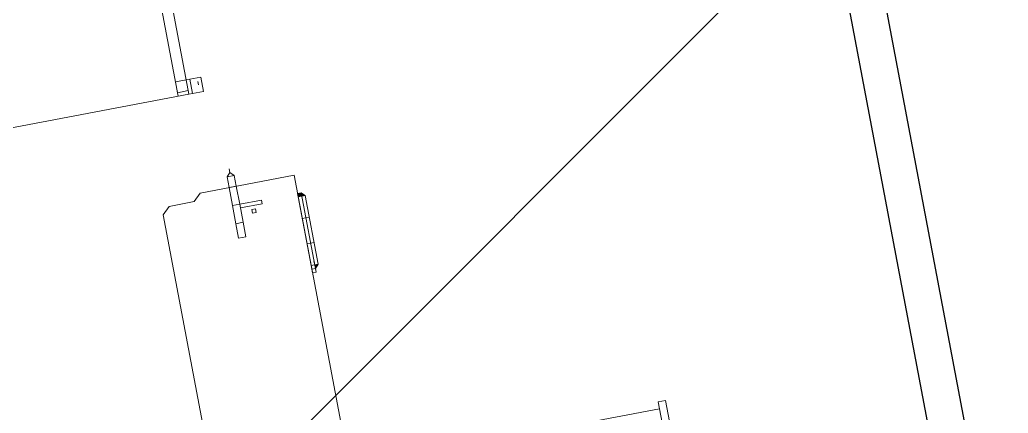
# Model space of a CAD drawing. Extents: x 407440 to 411585, y 6041728 to 6045069.
# Drawn here: x 410419.14 to 410434.59, y 6044272.53 to 6044278.68 of the extents above; entities that cross this region are included whole.
import ezdxf

# ---------------------------------------------------------------- set-up
doc = ezdxf.new("R2010")
doc.units = 0
doc.header["$LTSCALE"] = 5
doc.linetypes.add('foc-TIELINE', pattern=[1.875, 1.25, -0.625])
doc.layers.add('C-WS-T', color=13, linetype='Continuous', lineweight=9)
for name, color, linetype in [('P-BUFFER-PURPLE', 187, 'foc-TIELINE'), ('P-PROPOSED-EXISTING-H', 59, 'Continuous'), ('T-TIE', 201, 'foc-TIELINE')]:
    doc.layers.add(name, color=color, linetype=linetype)
doc.styles.add('80CG', font='ARIALN.TTF', dxfattribs={"height": 10})
doc.dimstyles.new('Compass 5 000', dxfattribs={"dimscale": 5, "dimtxt": 9, "dimasz": 2, "dimexe": 0.2, "dimexo": 0.0625, "dimgap": 0.5, "dimtad": 0, "dimtih": 1, "dimtoh": 1, "dimzin": 0, "dimdsep": 46, "dimtxsty": '80CG', "dimcen": 0.1, "dimse1": 1, "dimse2": 1, "dimclrd": 256, "dimclrt": 256, "dimaunit": 1, "dimadec": 4, "dimazin": 0, "dimtfac": 0.06, "dimtofl": 0, "dimtmove": 0, "dimatfit": 1, "dimfxl": 0.2, "dimtolj": 1, "dimtzin": 0, "dimlwd": -1, "dimarcsym": 0})

# ---------------------------------------------------------------- blocks, each defined once
blk = doc.blocks.new('P-RIG-877')
at = {"layer": 'T-TIE', "linetype": 'ByBlock', "lineweight": 25}
for points in [[(8.4383, -11.343), (8.2202, -11.343), (8.1513, -11.2741), (7.9906, -11.2741), (7.9906, -10.5393), (-4.1905, -10.5393), (-4.1905, -14.2246), (7.9906, -14.2246), (7.9906, -13.1914), (8.0021, -13.1914), (7.9217, -13.1684)], [(-2.5832, -14.2246), (-2.5832, -14.1098), (-4.0986, -14.1098), (-4.0986, -10.6541), (7.8873, -10.6541), (7.8873, -11.5037), (7.9906, -11.5037)]]:
    blk.add_lwpolyline(points, dxfattribs=at)
at = {"layer": 'T-TIE', "linetype": 'ByBlock', "lineweight": 18}
for points in [[(-0.8725, -11.4692), (-0.8725, -11.4463), (-0.6544, -11.4463), (-0.6544, -11.4692)], [(-1.4695, -12.4451), (-1.481, -12.4451), (-1.481, -12.4566), (-1.4695, -12.4566)], [(-1.6877, -12.5944), (-1.6991, -12.5944), (-1.6991, -12.6058), (-1.6877, -12.6058)], [(-1.8369, -12.6518), (-1.8254, -12.6518)], [(-1.814, -12.6403), (-1.8254, -12.6518), (-1.814, -12.6632)], [(-1.814, -12.6403), (-1.814, -12.6632), (-1.8254, -12.6518)], [(-1.7795, -12.6403), (-1.814, -12.6403), (-1.7795, -12.6403), (-1.7795, -12.6632), (-1.7221, -12.6632), (-1.6647, -12.6632), (-1.6188, -12.6632), (-1.6188, -12.6403), (-1.6647, -12.6403), (-1.6647, -12.6632), (-1.6188, -12.6632), (-1.6188, -12.6403), (-1.6647, -12.6403), (-1.7221, -12.6403)]]:
    blk.add_lwpolyline(points, close=True, dxfattribs=at)
for points in [[(-0.8496, -11.4692), (-0.8496, -11.9514)], [(-1.7106, -12.4566), (-1.7106, -12.4336), (-1.4925, -12.4336), (-1.4925, -12.4566), (-1.7106, -12.4566), (-1.7221, -12.4566), (-1.7221, -12.4451), (-1.7106, -12.4336)], [(-1.481, -12.4566), (-1.481, -12.4451), (-1.4925, -12.4451), (-1.504, -12.4451), (-1.4925, -12.4451), (-1.481, -12.4451), (-1.4695, -12.4451), (-1.7221, -12.4451)], [(-1.6417, -12.4336), (-1.6417, -12.4566)], [(-1.5614, -12.4336), (-1.5614, -12.4566)], [(-1.504, -12.4566), (-1.4925, -12.4566), (-1.481, -12.4566), (-1.481, -12.4451), (-1.4925, -12.4336)], [(-1.481, -12.4451), (-1.4925, -12.4451), (-1.504, -12.4451)], [(-1.4925, -12.4451), (-1.481, -12.4451), (-1.4695, -12.4451), (-1.481, -12.4451), (-1.481, -12.4566), (-1.4925, -12.4566)], [(0.6888, -12.8584), (0.6888, -12.7781), (0.7118, -12.7551), (0.7118, -12.4566), (-1.7795, -12.4566), (-1.7795, -12.7551), (-1.7566, -12.7781), (-1.7566, -12.8584), (-1.7336, -12.8814), (0.6544, -12.8814), (0.6774, -12.8584), (0.6429, -12.8699), (0.6659, -12.8584), (0.6429, -12.8355), (0.62, -12.8584), (0.6429, -12.8699), (0.5855, -12.8699)], [(-1.7221, -12.6632), (-1.7795, -12.6632), (-1.814, -12.6632), (-1.7795, -12.6632), (-1.7221, -12.6632), (-1.7221, -12.6403), (-1.7221, -12.5714), (-1.7106, -12.5714), (-1.7106, -12.6403)], [(-1.7221, -12.6403), (-1.7795, -12.6403), (-1.7221, -12.6403)], [(-1.6647, -12.6403), (-1.6188, -12.6403)], [(-1.6188, -12.6632), (-1.6647, -12.6632)], [(-2.1239, -12.7321), (-2.6635, -12.7321)], [(-2.101, -13.7998), (-2.0895, -13.7998), (-2.0895, -12.7321), (-2.101, -12.7321)], [(-2.6061, -12.7666), (-2.0895, -12.7666)]]:
    blk.add_lwpolyline(points, dxfattribs=at)
at = {"layer": 'T-TIE', "linetype": 'ByBlock', "lineweight": 5}
for points in [[(-2.0895, -12.7321), (-2.0895, -12.6862), (-2.1354, -12.6862), (-2.1354, -12.7321), (-2.1354, -12.7666)], [(-2.1125, -12.6977), (-2.1239, -12.6977)], [(-2.0895, -12.7206), (-2.1354, -12.7206)], [(-2.1125, -12.7321), (-2.101, -12.7321), (-2.101, -12.7666), (-2.1125, -12.7666)]]:
    blk.add_lwpolyline(points, dxfattribs=at)
for points in [[(-2.1239, -12.6977), (-2.1125, -12.6977)], [(-2.101, -12.7321), (-2.1239, -12.7321), (-2.1354, -12.7321), (-2.1354, -12.7666), (-2.1239, -12.7666), (-2.101, -12.7666)]]:
    blk.add_lwpolyline(points, close=True, dxfattribs=at)
at = {"layer": 'T-TIE', "linetype": 'ByBlock', "lineweight": 25, "transparency": 33554559}
for points in [[(-1.7221, -12.4451), (-1.7106, -12.4336), (-1.7106, -12.4451)], [(-1.4925, -12.4451), (-1.4925, -12.4336), (-1.481, -12.4451)]]:
    blk.add_solid(points, dxfattribs=at)
at = {"layer": 'T-TIE', "linetype": 'ByBlock', "lineweight": 18, "transparency": 33554559}
for points in [[(-1.7221, -12.4566), (-1.7106, -12.4451), (-1.7106, -12.4566)], [(-1.7221, -12.4566), (-1.7221, -12.4451), (-1.7106, -12.4451)]]:
    blk.add_solid(points, dxfattribs=at)

msp = doc.modelspace()

# ---------------------------------------------------------------- hatches: boundary and pattern name
at = {"layer": 'P-PROPOSED-EXISTING-H'}
h = msp.add_hatch(dxfattribs=at)
h.set_pattern_fill('ANSI31', color=256, scale=3.498392, style=0)
h.set_pattern_definition([(45, (-102.852, 2739.382), (-7.854113246, 7.854113246), [])])
edge = h.paths.add_edge_path()
edge.add_line((410849.565, 6043843.767), (410381.581, 6043755.258))
edge.add_line((410381.581, 6043755.258), (409934.712, 6043670.743))
edge.add_line((409934.712, 6043670.743), (409814.106, 6044308.44))
edge.add_line((409814.106, 6044308.44), (410263.945, 6044377.375))
edge.add_line((410263.945, 6044377.375), (410794.85, 6044458.734))
edge.add_line((410794.85, 6044458.734), (411169.273, 6044565.411))
edge.add_line((411169.273, 6044565.411), (411290.002, 6043927.065))
edge.add_line((411290.002, 6043927.065), (411039.067, 6043879.607))
edge.add_arc((410922.403, 6043977.554), 152.33, 241.43508, 319.98432, ccw=False)

# ---------------------------------------------------------------- linework, layer by layer
at = {"layer": 'P-BUFFER-PURPLE'}
msp.add_circle((410670.316, 6044396.422, -0.107), 250.434, dxfattribs=at)

# ---------------------------------------------------------------- block references
at = {"layer": 'T-TIE', "linetype": 'ByBlock', "xscale": 4.999999999955019, "yscale": 4.999999999955019, "zscale": 4.999999999955019, "rotation": 280.7096999997605}
msp.add_blockref('P-RIG-877', (410486.28, 6044279.077), dxfattribs=at)

# ---------------------------------------------------------------- leaders
at = {"layer": 'C-WS-T', "path_type": 1}
msp.add_leader([(410444.937, 6044275.387), (410404.209, 6044320.065)], dimstyle='Compass 5 000', override={"dimgap": 0.5, "dimtad": 0}, dxfattribs=at)

doc.saveas('drawing.dxf')
